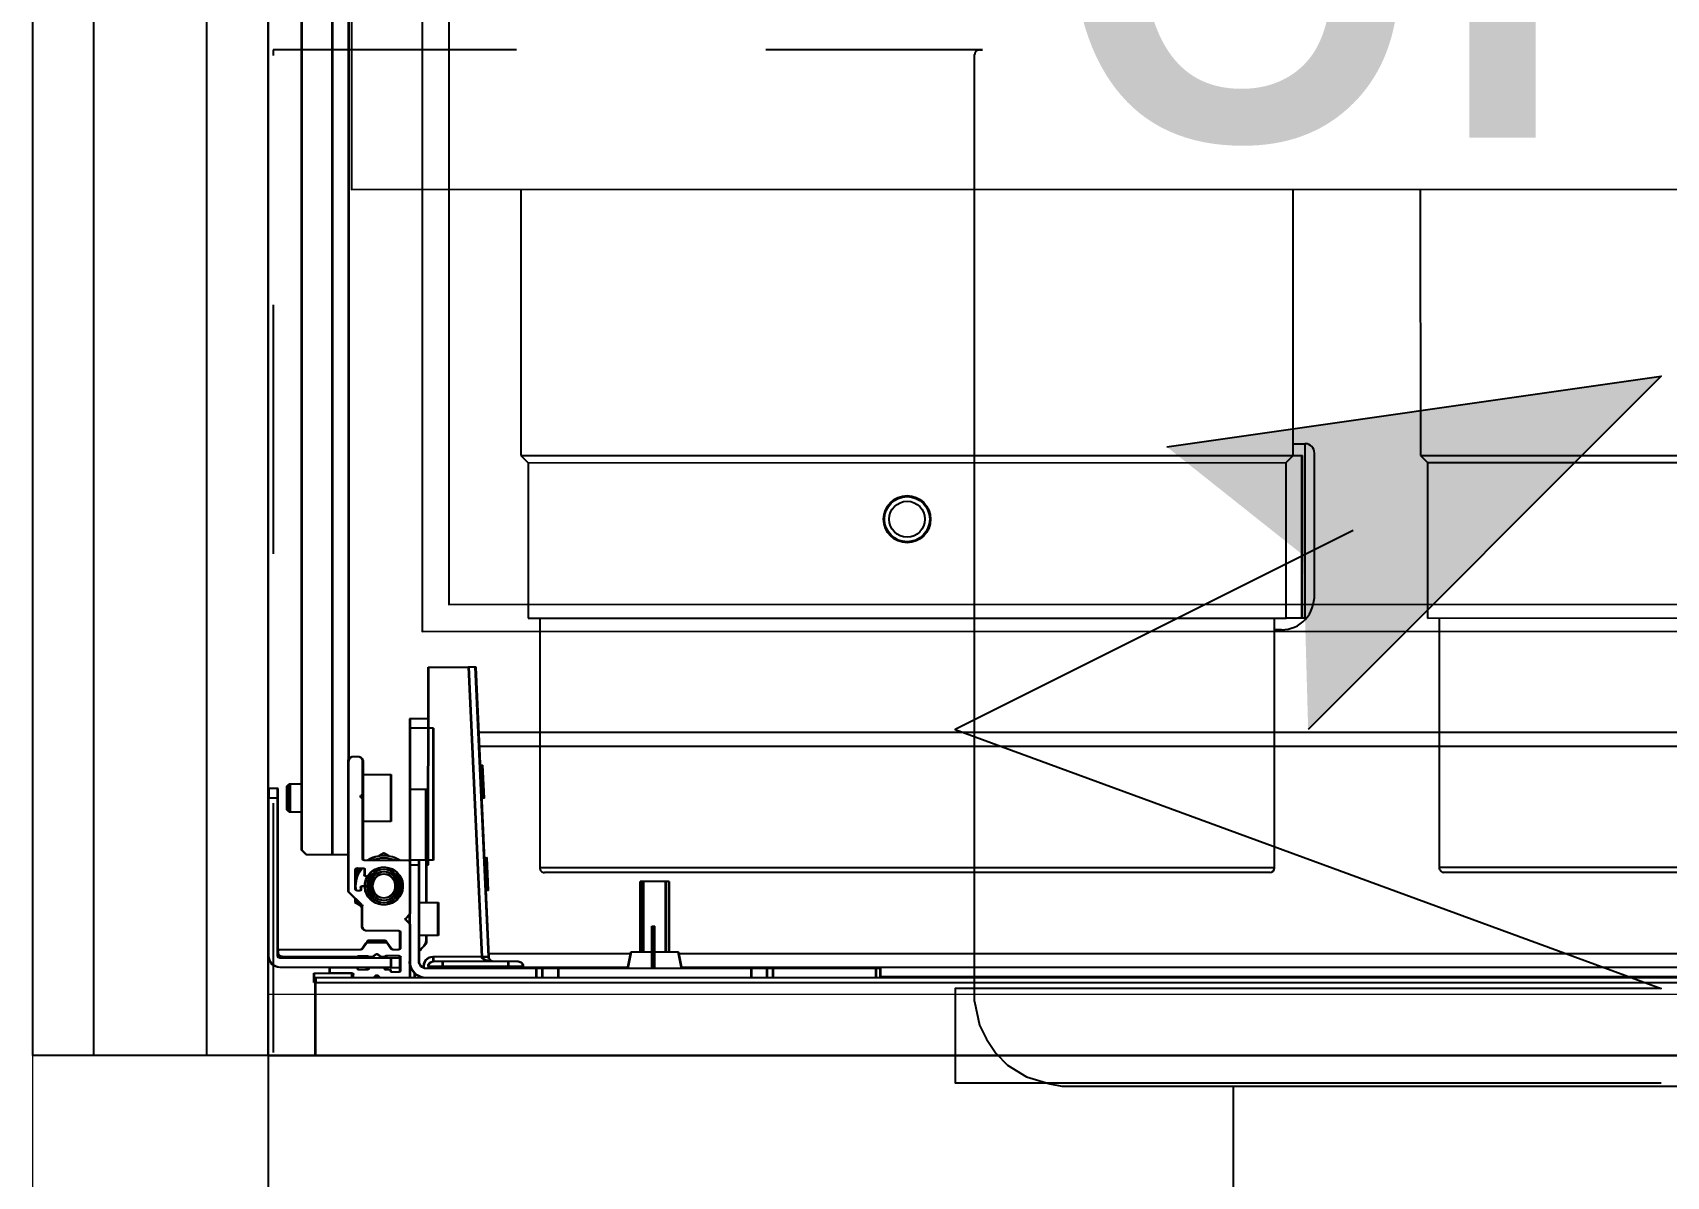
# Model space of a CAD drawing. Header units: centimetres. Extents: x 2648 to 12729, y 1890 to 6224.
# Drawn here: x 8892.79 to 8927.49, y 4560.52 to 4584.8 of the extents above; entities that cross this region are included whole.
import ezdxf

# ---------------------------------------------------------------- set-up
doc = ezdxf.new("R2010")
doc.units = ezdxf.units.CM
doc.linetypes.add('Style de ligne -1', pattern=[0.41664, 0.20828, -0.20836])
doc.linetypes.add('VW-01', pattern=[0.41656, 0.20828, -0.20828])
for name, color, linetype in [('B aménagement intérieur', 252, 'Continuous'), ('B Faux plafonds', 9, 'Continuous'), ('B Général', 252, 'Continuous'), ('C ANNOTATIONS-prestations', 252, 'Continuous'), ('D SURFACES-shab', 252, 'Continuous'), ('F REMPLISSAGE-vert clair', 252, 'Continuous'), ('F REMPLISSAGE-vert foncé', 252, 'Continuous'), ('MTI900_Alu', 252, 'Continuous')]:
    doc.layers.add(name, color=color, linetype=linetype)
doc.layers.add('prlm-CHAUFF', color=4, linetype='Continuous', lineweight=25)
doc.layers.add('prlm-ELEC-CFO', color=10, linetype='Continuous', lineweight=25)
doc.styles.add('prlm-elec-cfo', font='comic.ttf', dxfattribs={"height": 12})

# ---------------------------------------------------------------- blocks, each defined once
blk = doc.blocks.new('B 80.Gaine 150_70')
at = {"layer": 'B Général', "linetype": 'Continuous'}
blk.add_line((18.5, 36.305), (-69, 36.305), dxfattribs=at)
at = {"layer": 'B Général', "linetype": 'Continuous', "flags": 128}
for points in [[(-70, 36.305), (19.5, 36.305), (19.5, -2.715), (-70, -2.715)], [(-70, -2.7), (-70, 36.3), (19.5, 36.3), (19.5, -2.7)]]:
    blk.add_lwpolyline(points, close=True, dxfattribs=at)
at = {"layer": 'C ANNOTATIONS-prestations'}
for p, q in [((-69, 36.305), (-69, 35.205)), ((-69, 35.205), (-69, 34.755)), ((-69.03, 34.755), (-69.03, 34.555)), ((-69, 34.755), (-69.03, 34.755)), ((-69, 34.655), (-69, 34.755)), ((-69, 34.755), (18.5, 34.755)), ((-67.4, 34.435), (-69.75, 34.435)), ((-69.03, 34.555), (-68.23, 34.555)), ((18.5, 34.655), (-69, 34.655)), ((-68.7, 34.525), (-68.7, 34.465)), ((-68.23, 34.555), (-68.67, 34.555)), ((-68.67, 34.435), (-68.135, 34.435)), ((-68.23, 34.555), (-68.23, 34.655)), ((-68.2, 34.625), (-68.2, 34.585)), ((-67.904, 34.485), (-68.076, 34.485)), ((-67.94, 34.485), (-67.901, 34.446)), ((-67.901, 34.446), (-67.868, 34.446)), ((-67.845, 34.435), (-67.56, 34.435)), ((-67.771, 34.655), (-67.721, 34.606)), ((-67.736, 34.62), (-67.664, 34.62)), ((-67.679, 34.606), (-67.629, 34.655)), ((-67.537, 34.446), (-67.499, 34.446)), ((-67.4, 34.485), (-67.501, 34.485)), ((-67.499, 34.446), (-67.46, 34.485)), ((-67.4, 34.505), (-67.4, 34.485)), ((-67.4, 34.435), (-67.2, 34.435)), ((-67.4, 34.235), (-67.4, 34.435)), ((-67.23, 34.535), (-67.37, 34.535)), ((-67.2, 34.505), (-67.2, 34.215)), ((-67, 34.625), (-67, 34.655)), ((-67, 33.517), (-67, 34.625)), ((-66.9, 34.55), (-66.9, 34.655)), ((-64.317, 34.455), (-66.65, 34.455)), ((-66.6, 34.405), (-66.6, 34.455)), ((-66.6, 34.405), (-66.3, 34.405)), ((-66.3, 34.455), (-66.3, 34.405)), ((-66.3, 34.405), (-64.9, 34.405)), ((-66.3, 34.405), (-66.3, 34.305)), ((-64.9, 34.405), (-64.9, 34.455)), ((-64.9, 34.405), (-64.6, 34.405)), ((-64.9, 34.405), (-64.9, 34.305)), ((-64.6, 34.455), (-64.6, 34.405)), ((-62.366, 34.435), (-64.6, 34.435)), ((-64.317, 34.455), (-64.317, 34.655)), ((-64.182, 34.455), (-64.317, 34.455)), ((-64.182, 34.655), (-64.182, 34.455)), ((-63.85, 34.455), (-64.182, 34.455)), ((-63.85, 34.455), (-63.85, 34.655)), ((-59.75, 34.455), (-63.85, 34.455)), ((-62.37, 34.455), (-62.3, 34.105)), ((-61.85, 34.455), (-61.85, 33.696)), ((-61.8, 34.455), (-61.8, 33.696)), ((-61.3, 34.105), (-61.23, 34.455)), ((-23.65, 34.435), (-61.234, 34.435)), ((-59.75, 34.455), (-59.75, 34.655)), ((-59.418, 34.455), (-59.75, 34.455)), ((-59.418, 34.455), (-59.418, 34.655)), ((-59.283, 34.455), (-59.418, 34.455)), ((-59.283, 34.655), (-59.283, 34.455)), ((-57.1, 34.455), (-59.283, 34.455)), ((-57.1, 34.455), (-57.1, 34.655)), ((-57, 34.455), (-57.1, 34.455)), ((-57, 34.655), (-57, 34.455)), ((-23.583, 34.635), (-57, 34.635)), ((-70, 34.185), (-70, 30.835)), ((-69.8, 34.185), (-69.8, 30.835)), ((-69.8, 34.105), (-69.8, 34.085)), ((-69.77, 34.055), (-68.041, 34.055)), ((-67.4, 34.235), (-69.75, 34.235)), ((-68.105, 34.205), (-69.7, 34.205)), ((-68.077, 34.185), (-67.903, 34.185)), ((-68.016, 34.042), (-67.929, 33.918)), ((-67.9, 34.235), (-67.9, 34.185)), ((-67.783, 34.205), (-67.875, 34.205)), ((-67.857, 34.185), (-67.857, 34.235)), ((-67.762, 34.196), (-67.721, 34.156)), ((-67.679, 34.156), (-67.638, 34.196)), ((-67.53, 34.205), (-67.617, 34.205)), ((-67.543, 34.185), (-67.543, 34.235)), ((-67.23, 34.185), (-67.502, 34.185)), ((-67.5, 34.185), (-67.5, 34.235)), ((-67.471, 33.918), (-67.384, 34.042)), ((-67.2, 34.235), (-67.4, 34.235)), ((-67.359, 34.055), (-67.23, 34.055)), ((-67.2, 34.025), (-67.2, 33.685)), ((-66.8, 34.305), (-66.8, 32.255)), ((-66.3, 34.305), (-66.5, 34.305)), ((-66.5, 34.205), (-66.5, 34.305)), ((-65.471, 34.205), (-66.5, 34.205)), ((-64.9, 34.305), (-66.3, 34.305)), ((-65.75, 28.055), (-65.471, 34.205)), ((-65.321, 34.198), (-65.6, 28.055)), ((-65.471, 34.205), (-65.47, 34.21)), ((-65.321, 34.198), (-65.471, 34.205)), ((-65.324, 34.135), (-62.306, 34.135)), ((-65.32, 34.21), (-65.321, 34.198)), ((-64.7, 34.305), (-64.9, 34.305)), ((-62.3, 34.105), (-61.85, 34.105)), ((-62.1, 34.105), (-62.1, 32.605)), ((-62.039, 34.105), (-62.039, 32.605)), ((-61.8, 34.105), (-61.3, 34.105)), ((-61.561, 34.105), (-61.561, 32.605)), ((-61.5, 32.605), (-61.5, 34.105)), ((-61.294, 34.135), (-23.75, 34.135)), ((-67.23, 33.655), (-67.91, 33.655)), ((-67.904, 33.905), (-67.496, 33.905)), ((-67.9, 33.905), (-67.9, 33.875)), ((-67.9, 33.875), (-67.5, 33.875)), ((-67.9, 33.875), (-67.88, 33.855)), ((-67.88, 33.855), (-67.52, 33.855)), ((-67.857, 33.855), (-67.857, 33.905)), ((-67.543, 33.855), (-67.543, 33.905)), ((-67.52, 33.855), (-67.5, 33.875)), ((-67.5, 33.875), (-67.5, 33.905)), ((-66.4, 33.755), (-66.8, 33.755)), ((-66.65, 33.755), (-66.65, 33.852)), ((-66.4, 33.055), (-66.4, 33.755)), ((-61.85, 33.696), (-61.8, 33.696)), ((-61.85, 33.696), (-61.85, 33.56)), ((-61.8, 33.696), (-61.8, 33.56)), ((-68.01, 33.555), (-68.01, 33.127)), ((-67.079, 33.426), (-67.009, 33.496)), ((-67.009, 33.314), (-67.079, 33.384)), ((-67, 33.517), (-67, 33.293)), ((-61.85, 33.56), (-61.8, 33.56)), ((-68.019, 33.106), (-68.291, 32.834)), ((-68.156, 33.055), (-68.056, 33.113)), ((-68.156, 32.969), (-68.156, 33.055)), ((-67, 32.185), (-67, 33.293)), ((-66.8, 33.055), (-66.4, 33.055)), ((-66.65, 32.155), (-66.65, 33.055)), ((-68.3, 32.813), (-68.3, 30.055)), ((-68.15, 32.775), (-68.15, 32.355)), ((-68.07, 32.805), (-68.12, 32.805)), ((-68.04, 32.735), (-68.04, 32.775)), ((-67.979, 32.705), (-68.01, 32.705)), ((-67.2, 32.899), (-67.2, 32.511)), ((-65.334, 32.803), (-65.384, 32.805)), ((-65.334, 32.803), (-65.366, 32.101)), ((-68.104, 32.325), (-68.15, 32.351)), ((-68.12, 32.325), (-67.99, 32.325)), ((-67.96, 32.355), (-67.96, 32.465)), ((-67.93, 32.495), (-67.907, 32.495)), ((-61.5, 32.605), (-62.1, 32.605)), ((-69.2, 32.035), (-69.3, 31.935)), ((-69.3, 1.435), (-69.3, 31.935)), ((-69.2, 32.035), (-68.65, 32.035)), ((-68.65, 32.035), (-68.3, 32.035)), ((-68.65, 1.335), (-68.65, 32.035)), ((-68, 30.867), (-68, 32.125)), ((-67.97, 32.155), (-67.03, 32.155)), ((-67.55, 32.005), (-67.65, 32.063)), ((-67.45, 32.063), (-67.55, 32.005)), ((-67, 32.255), (-66.8, 32.255)), ((-67, 32.155), (-67, 32.185)), ((-67, 30.655), (-67, 32.155)), ((-66.8, 32.155), (-67, 32.155)), ((-66.8, 32.255), (-66.8, 32.155)), ((-66.65, 32.155), (-66.8, 32.155)), ((-66.65, 32.257), (-66.61, 32.255)), ((-66.5, 32.155), (-66.65, 32.155)), ((-66.65, 32.155), (-66.65, 30.655)), ((-66.61, 32.255), (-66.601, 28.055)), ((-66.5, 29.355), (-66.5, 32.155)), ((-65.416, 32.104), (-65.366, 32.101)), ((-67.4, 31.335), (-68, 31.335)), ((-67.4, 30.335), (-67.4, 31.335)), ((-69.55, 31.135), (-69.6, 31.085)), ((-69.6, 31.085), (-69.6, 30.585)), ((-69.55, 30.535), (-69.55, 31.135)), ((-69.3, 31.135), (-69.55, 31.135)), ((-70, 30.635), (-70, 30.835)), ((-70, 30.835), (-69.8, 30.835)), ((-69.8, 30.635), (-70, 30.635)), ((-69.8, 30.835), (-69.8, 30.635)), ((-69.6, 30.585), (-69.55, 30.535)), ((-69.55, 30.535), (-69.3, 30.535)), ((-68.029, 30.826), (-68.009, 30.846)), ((-68.009, 30.764), (-68.029, 30.784)), ((-68, 30.743), (-68, 30.867)), ((-68, 30.055), (-68, 30.743)), ((-67, 29.355), (-67, 30.655)), ((-66.65, 30.655), (-67, 30.655)), ((-65.423, 30.841), (-65.473, 30.843)), ((-65.423, 30.841), (-65.455, 30.139)), ((-68, 30.335), (-67.4, 30.335)), ((-68.3, 3.285), (-68.3, 30.055)), ((-68.2, 29.955), (-68.1, 29.955)), ((-65.505, 30.142), (-65.455, 30.139)), ((-65.524, 29.735), (-23.925, 29.735)), ((-67, 29.155), (-67, 29.355)), ((-66.5, 29.355), (-67, 29.355)), ((-66.603, 29.155), (-67, 29.155)), ((-65.537, 29.435), (-23.925, 29.435)), ((-66.601, 28.055), (-65.75, 28.055)), ((-65.6, 28.055), (-65.75, 28.055))]:
    blk.add_line(p, q, dxfattribs=at)
at = {"layer": 'C ANNOTATIONS-prestations', "flags": 128}
for points in [[(-69.75, 34.435, 0.198912), (-69.927, 34.362, 0.198912), (-70, 34.185)], [(-68.67, 34.555, 0.198912), (-68.691, 34.546, 0.198912), (-68.7, 34.525)], [(-68.7, 34.465, 0.198912), (-68.691, 34.444, 0.198912), (-68.67, 34.435)], [(-68.23, 34.555, 0.198912), (-68.209, 34.564, 0.198912), (-68.2, 34.585)], [(-68.17, 34.655, 0.198912), (-68.191, 34.646, 0.198912), (-68.2, 34.625)], [(-68.135, 34.435, 0.17724), (-68.116, 34.442, 0.17724), (-68.105, 34.46)], [(-68.076, 34.485, 0.17724), (-68.095, 34.478, 0.17724), (-68.105, 34.46)], [(-67.875, 34.46, 0.17724), (-67.885, 34.478, 0.17724), (-67.904, 34.485)], [(-67.9, 34.435, 0.013224), (-67.9, 34.44, 0.013224), (-67.901, 34.446)], [(-67.875, 34.46, 0.17724), (-67.864, 34.442, 0.17724), (-67.845, 34.435)], [(-67.721, 34.606, 0.198912), (-67.7, 34.597, 0.198912), (-67.679, 34.606)], [(-67.56, 34.435, 0.17724), (-67.541, 34.442, 0.17724), (-67.53, 34.46)], [(-67.501, 34.485, 0.17724), (-67.52, 34.478, 0.17724), (-67.53, 34.46)], [(-67.499, 34.446, 0.013224), (-67.5, 34.44, 0.013224), (-67.5, 34.435)], [(-67.37, 34.535, 0.198912), (-67.391, 34.526, 0.198912), (-67.4, 34.505)], [(-67.2, 34.505, 0.198912), (-67.209, 34.526, 0.198912), (-67.23, 34.535)], [(-67, 34.625, 0.198912), (-67.009, 34.646, 0.198912), (-67.03, 34.655)], [(-66.65, 34.655, 0.198912), (-66.897, 34.552, 0.198912), (-67, 34.305)], [(-66.65, 34.455, 0.198912), (-66.756, 34.411, 0.198912), (-66.8, 34.305)], [(-66.695, 34.448, 0.227222), (-66.656, 34.28, 0.227222), (-66.5, 34.205)], [(-66.6, 34.405, 0.198912), (-66.571, 34.334, 0.198912), (-66.5, 34.305)], [(-64.7, 34.305, 0.198912), (-64.629, 34.334, 0.198912), (-64.6, 34.405)], [(-69.75, 34.235, 0.198912), (-69.785, 34.22, 0.198912), (-69.8, 34.185)], [(-69.7, 34.205, 0.198912), (-69.771, 34.176, 0.198912), (-69.8, 34.105)], [(-69.8, 34.085, 0.198912), (-69.791, 34.064, 0.198912), (-69.77, 34.055)], [(-68.105, 34.205, 0.155096), (-68.094, 34.191, 0.155096), (-68.077, 34.185)], [(-68.016, 34.042, 0.120588), (-68.027, 34.052, 0.120588), (-68.041, 34.055)], [(-67.903, 34.185, 0.155096), (-67.886, 34.191, 0.155096), (-67.875, 34.205)], [(-67.762, 34.196, 0.098491), (-67.772, 34.203, 0.098491), (-67.783, 34.205)], [(-67.721, 34.156, 0.198912), (-67.7, 34.147, 0.198912), (-67.679, 34.156)], [(-67.617, 34.205, 0.098491), (-67.628, 34.203, 0.098491), (-67.638, 34.196)], [(-67.53, 34.205, 0.155096), (-67.519, 34.191, 0.155096), (-67.502, 34.185)], [(-67.359, 34.055, 0.120588), (-67.373, 34.052, 0.120588), (-67.384, 34.042)], [(-67.23, 34.185, 0.198912), (-67.209, 34.194, 0.198912), (-67.2, 34.215)], [(-67.2, 34.025, 0.198912), (-67.209, 34.046, 0.198912), (-67.23, 34.055)], [(-66.8, 34.087, 0.028434), (-66.763, 34.044, 0.028434), (-66.722, 34.005)], [(-66.65, 33.852, 0.109774), (-66.669, 33.936, 0.109774), (-66.722, 34.005)], [(-65.22, 34.305, 0.193016), (-65.289, 34.277, 0.193016), (-65.32, 34.21)], [(-67.91, 33.655, 0.198912), (-67.981, 33.626, 0.198912), (-68.01, 33.555)], [(-67.929, 33.918, 0.120588), (-67.918, 33.908, 0.120588), (-67.904, 33.905)], [(-67.496, 33.905, 0.120588), (-67.482, 33.908, 0.120588), (-67.471, 33.918)], [(-67.23, 33.655, 0.198912), (-67.209, 33.664, 0.198912), (-67.2, 33.685)], [(-67.079, 33.426, 0.198912), (-67.088, 33.405, 0.198912), (-67.079, 33.384)], [(-67.009, 33.496, 0.098491), (-67.002, 33.506, 0.098491), (-67, 33.517)], [(-67, 33.293, 0.098491), (-67.002, 33.304, 0.098491), (-67.009, 33.314)], [(-68.01, 33.164, 0.041018), (-68.079, 33.083, 0.041018), (-68.133, 32.992)], [(-68.019, 33.106, 0.098491), (-68.012, 33.116, 0.098491), (-68.01, 33.127)], [(-67.882, 32.482, 0.366532), (-67.384, 32.341, 0.366532), (-67.164, 32.808, 0.366532), (-67.588, 33.103, 0.366532), (-67.949, 32.733)], [(-68.291, 32.834, 0.098491), (-68.298, 32.824, 0.098491), (-68.3, 32.813)], [(-68.12, 32.805, 0.198912), (-68.141, 32.796, 0.198912), (-68.15, 32.775)], [(-68.143, 32.794, 0.018566), (-68.148, 32.75, 0.018566), (-68.15, 32.705)], [(-68.15, 32.705, 0.085942), (-68.115, 32.503, 0.085942), (-68.014, 32.325)], [(-68.04, 32.775, 0.198912), (-68.049, 32.796, 0.198912), (-68.07, 32.805)], [(-68.04, 32.735, 0.198912), (-68.031, 32.714, 0.198912), (-68.01, 32.705)], [(-67.979, 32.705, 0.189855), (-67.958, 32.713, 0.189855), (-67.949, 32.733)], [(-67.949, 32.733, 0.008728), (-67.95, 32.719, 0.008728), (-67.95, 32.705)], [(-67.95, 32.705, 0.074153), (-67.933, 32.588, 0.074153), (-67.882, 32.482)], [(-68.15, 32.455, 0.02871), (-68.117, 32.388, 0.02871), (-68.077, 32.325)], [(-68.15, 32.355, 0.198912), (-68.141, 32.334, 0.198912), (-68.12, 32.325)], [(-67.99, 32.325, 0.198912), (-67.969, 32.334, 0.198912), (-67.96, 32.355)], [(-67.93, 32.495, 0.198912), (-67.951, 32.486, 0.198912), (-67.96, 32.465)], [(-67.882, 32.482, 0.122946), (-67.893, 32.491, 0.122946), (-67.907, 32.495)], [(-67.97, 32.155, 0.198912), (-67.991, 32.146, 0.198912), (-68, 32.125)], [(-67.896, 32.155, 0.14145), (-67.55, 32.055, 0.14145), (-67.204, 32.155)], [(-67.79, 32.155, 0.103148), (-67.55, 32.105, 0.103148), (-67.31, 32.155)], [(-67.03, 32.155, 0.198912), (-67.009, 32.164, 0.198912), (-67, 32.185)], [(-68.029, 30.826, 0.198912), (-68.038, 30.805, 0.198912), (-68.029, 30.784)], [(-68.009, 30.846, 0.098491), (-68.002, 30.856, 0.098491), (-68, 30.867)], [(-68, 30.743, 0.098491), (-68.002, 30.754, 0.098491), (-68.009, 30.764)], [(-68.3, 30.055, 0.198912), (-68.271, 29.984, 0.198912), (-68.2, 29.955)], [(-68.1, 29.955, 0.198912), (-68.029, 29.984, 0.198912), (-68, 30.055)]]:
    blk.add_lwpolyline(points, format="xyb", dxfattribs=at)
at = {"layer": 'C ANNOTATIONS-prestations'}
for radius in [0.35, 0.3, 0.25]:
    blk.add_circle((-67.55, 32.705), radius, dxfattribs=at)
for points, knots in [([(-65.22, 34.305), (-65.254, 34.305), (-65.318, 34.298), (-65.367, 34.286), (-65.396, 34.276), (-65.421, 34.265), (-65.441, 34.252), (-65.453, 34.242), (-65.462, 34.232), (-65.469, 34.218), (-65.47, 34.211), (-65.47, 34.21), (-65.47, 34.21)], [0, 0, 0, 1, 2, 3, 4, 5, 6, 7, 8, 9, 9, 10, 10, 10]), ([(-65.47, 34.21), (-65.431, 34.208), (-65.38, 34.207), (-65.352, 34.207), (-65.333, 34.207), (-65.324, 34.208), (-65.322, 34.209), (-65.321, 34.209), (-65.32, 34.209), (-65.32, 34.209), (-65.32, 34.21)], [0, 0, 0, 1, 2, 3, 4, 5, 6, 7, 7, 8, 8, 8])]:
    blk.add_open_spline(points, degree=2, knots=knots, dxfattribs=at)
blk = doc.blocks.new('xi.CH')
at = {"layer": 'prlm-ELEC-CFO', "lineweight": 5}
blk.add_hatch(color=0, dxfattribs=at).paths.add_polyline_path([(-3, 6), (-0.103, 3.699), (0, 0), (7.5, 7.5)])
at = {"layer": 'prlm-ELEC-CFO', "color": 0}
for points in [[(-3, 6), (7.5, 7.5), (0, 0)], [(0.955, 4.227), (-7.5, 0), (7.5, -5.5), (-7.5, -5.5), (-7.5, -7.5), (7.5, -7.5)]]:
    blk.add_lwpolyline(points, dxfattribs=at)
blk = doc.blocks.new('xi.uta-yzen-d')
at = {"layer": 'prlm-CHAUFF', "ltscale": 50}
for p, q in [((1.9, 35.12), (17.3, 35.12)), ((21, 35.12), (36.4, 35.12)), ((1.8, 35.02), (17.4, 35.02)), ((17.4, 29.72), (17.4, 35.02)), ((20.9, 35.02), (36.5, 35.02)), ((20.9, 35.02), (20.9, 29.72)), ((36.5, 29.72), (36.5, 35.02)), ((20.75, 29.97), (20.9, 29.97)), ((17.65, 29.72), (1.55, 29.72)), ((17.65, 26.42), (17.65, 29.72)), ((20.244, 29.72), (20.65, 29.72)), ((20.244, 29.72), (20.244, 26.02)), ((20.3, 29.72), (20.3, 26.27)), ((20.32, 29.72), (20.32, 26.27)), ((36.75, 29.72), (20.65, 29.72)), ((20.65, 29.72), (20.65, 26.42)), ((36.75, 26.42), (36.75, 29.72)), ((20.05, 29.216), (20.05, 26.22)), ((20.3, 28.42), (20.32, 28.42)), ((20.32, 28.07), (20.3, 28.07)), ((20.3, 27.693), (20.32, 27.693)), ((20.32, 27.343), (20.3, 27.343)), ((20.3, 27.293), (20.32, 27.293)), ((20.32, 27.193), (20.3, 27.193)), ((17.65, 26.42), (1.55, 26.42)), ((17.8, 26.27), (17.65, 26.42)), ((20.65, 26.42), (20.5, 26.27)), ((36.75, 26.42), (20.65, 26.42)), ((36.9, 26.27), (36.75, 26.42)), ((17.8, 26.27), (1.4, 26.27)), ((17.8, 20.62), (17.8, 26.27)), ((20.32, 26.27), (20.3, 26.27)), ((20.5, 26.27), (20.32, 26.27)), ((36.9, 26.27), (20.5, 26.27)), ((20.5, 26.27), (20.5, 20.62)), ((36.9, 20.62), (36.9, 26.27)), ((20.5, 26.02), (20.25, 26.02))]:
    blk.add_line(p, q, dxfattribs=at)
for points in [[(0, 30), (0, 0), (39, 0), (39, 30)], [(0.571, 29.429), (0.571, 0.571), (38.429, 0.571), (38.429, 29.429)], [(-40.5, 20.62), (-40.5, 3.9), (40.5, 3.9), (40.5, 20.62)]]:
    blk.add_lwpolyline(points, close=True, dxfattribs=at)
for radius in [0.5, 0.48, 0.38]:
    blk.add_circle((28.7, 27.62), radius, dxfattribs=at)
for centre, radius, start, end in [((17.3, 35.02), 0.1, 0, 90), ((21, 35.02), 0.1, 90, 180), ((36.4, 35.02), 0.1, 0, 90), ((20.75, 29.27), 0.7, 90, 136.2731), ((20.825, 29.24), 0.776, 138.5248, 181.7675), ((20.25, 26.22), 0.2, 180, 268.3239), ((20.25, 26.22), 0.2, 268.3239, 270)]:
    blk.add_arc(centre, radius, start, end, dxfattribs=at)
for centre, major_axis, ratio, start_param, end_param in [((20.75, 28.959), (-0.45, 0), 0.974723, 5.983927, 6.283185), ((20.75, 28.603), (-0.45, 0), 0.974723, 5.983927, 6.283185), ((21.55, 28.603), (-1.25, 0), 0.146694, 0, 0.179125)]:
    blk.add_ellipse(centre, major_axis=major_axis, ratio=ratio, start_param=start_param, end_param=end_param, dxfattribs=at)
blk.add_open_spline([(20.318, 29.391), (20.314, 29.379), (20.311, 29.366), (20.303, 29.324), (20.3, 29.294), (20.3, 29.265)], degree=3, knots=[0.8185803, 0.8185803, 0.8185803, 0.8185803, 0.875, 0.875, 1, 1, 1, 1], dxfattribs=at)
blk = doc.blocks.new('B 70.MTI900_Alu_390')
at = {"layer": 'MTI900_Alu', "color": 1, "linetype": 'Continuous'}
for p, q in [((4.34, -0.405), (4.34, -3.475)), ((4.405, -0.415), (4.405, -3.465)), ((4.305, -0.6), (4.305, -3.277)), ((4.0071, -3.6913), (4.035, -3.077)), ((4.05, -3.077), (4.0221, -3.692)), ((4.035, -3.077), (4.05, -3.077)), ((4.1351, -3.077), (4.05, -3.077)), ((4.136, -3.497), (4.1351, -3.077)), ((4.1353, -3.187), (4.175, -3.187)), ((4.175, -3.187), (4.175, -3.207)), ((4.0287, -3.215), (-0.1325, -3.215)), ((4.125, -3.207), (4.125, -3.487)), ((4.125, -3.207), (4.175, -3.207)), ((4.175, -3.207), (4.175, -3.337)), ((4.0274, -3.245), (-0.1325, -3.245)), ((4.0173, -3.3556), (4.0205, -3.2854)), ((4.0255, -3.2857), (4.0205, -3.2854)), ((4.275, -3.277), (4.275, -3.3458)), ((4.295, -3.267), (4.285, -3.267)), ((4.305, -3.5528), (4.305, -3.277)), ((4.215, -3.305), (4.215, -3.405)), ((4.275, -3.305), (4.215, -3.305)), ((4.43, -3.325), (4.405, -3.325)), ((4.43, -3.325), (4.43, -3.385)), ((4.435, -3.33), (4.43, -3.325)), ((4.435, -3.38), (4.435, -3.33)), ((4.0173, -3.3556), (4.0223, -3.3558)), ((4.14, -3.337), (4.175, -3.337)), ((4.14, -3.487), (4.14, -3.337)), ((4.175, -3.337), (4.175, -3.487)), ((4.275, -3.3458), (4.275, -3.3582)), ((4.275, -3.3582), (4.275, -3.484)), ((4.2759, -3.3479), (4.2779, -3.3499)), ((4.2779, -3.3541), (4.2759, -3.3561)), ((4.455, -3.355), (4.455, -3.335)), ((4.455, -3.335), (4.475, -3.335)), ((4.455, -3.69), (4.455, -3.355)), ((4.475, -3.355), (4.455, -3.355)), ((4.475, -3.335), (4.475, -3.355)), ((4.475, -3.69), (4.475, -3.355)), ((4.405, -3.385), (4.43, -3.385)), ((4.43, -3.385), (4.435, -3.38)), ((4.215, -3.405), (4.275, -3.405)), ((4.395, -3.475), (4.405, -3.465)), ((4.0084, -3.5518), (4.0116, -3.4816)), ((4.0166, -3.4819), (4.0116, -3.4816)), ((4.125, -3.487), (4.14, -3.487)), ((4.14, -3.4972), (4.136, -3.497)), ((4.14, -3.487), (4.155, -3.487)), ((4.14, -3.487), (4.14, -3.577)), ((4.155, -3.487), (4.175, -3.487)), ((4.155, -3.497), (4.155, -3.487)), ((4.155, -3.702), (4.155, -3.497)), ((4.175, -3.497), (4.155, -3.497)), ((4.175, -3.487), (4.175, -3.49)), ((4.175, -3.49), (4.175, -3.6008)), ((4.272, -3.487), (4.178, -3.487)), ((4.22, -3.4778), (4.23, -3.472)), ((4.23, -3.472), (4.24, -3.4778)), ((4.287, -3.504), (4.274, -3.504)), ((4.2854, -3.504), (4.29, -3.5066)), ((4.34, -3.475), (4.305, -3.475)), ((4.395, -3.475), (4.34, -3.475)), ((3.625, -3.532), (3.685, -3.532)), ((3.625, -3.532), (3.625, -3.682)), ((3.6311, -3.682), (3.6311, -3.532)), ((3.6789, -3.682), (3.6789, -3.532)), ((3.685, -3.682), (3.685, -3.532)), ((4.195, -3.5614), (4.195, -3.5226)), ((4.268, -3.521), (4.2657, -3.521)), ((4.271, -3.507), (4.271, -3.518)), ((4.29, -3.549), (4.29, -3.507)), ((4.0084, -3.5518), (4.0134, -3.552)), ((4.2729, -3.542), (4.276, -3.542)), ((4.2769, -3.5821), (4.3041, -3.5549)), ((4.279, -3.545), (4.279, -3.549)), ((4.282, -3.552), (4.287, -3.552)), ((4.2906, -3.5684), (4.2906, -3.577)), ((4.115, -3.577), (4.115, -3.647)), ((4.155, -3.577), (4.115, -3.577)), ((4.175, -3.6232), (4.175, -3.6008)), ((4.1759, -3.6029), (4.1829, -3.6099)), ((4.276, -3.627), (4.276, -3.5842)), ((4.2906, -3.577), (4.2806, -3.5828)), ((3.655, -3.6411), (3.655, -3.6275)), ((3.66, -3.6275), (3.655, -3.6275)), ((3.655, -3.717), (3.655, -3.6411)), ((3.66, -3.6411), (3.655, -3.6411)), ((3.66, -3.6411), (3.66, -3.6275)), ((3.66, -3.717), (3.66, -3.6411)), ((4.175, -3.6232), (4.175, -3.734)), ((4.1829, -3.6141), (4.1759, -3.6211)), ((4.195, -3.674), (4.195, -3.64)), ((4.198, -3.637), (4.266, -3.637)), ((4.115, -3.647), (4.155, -3.647)), ((4.14, -3.647), (4.14, -3.6567)), ((4.2109, -3.677), (4.198, -3.677)), ((4.2221, -3.6633), (4.2134, -3.6757)), ((4.2654, -3.662), (4.2246, -3.662)), ((4.227, -3.657), (4.225, -3.659)), ((4.265, -3.659), (4.225, -3.659)), ((4.225, -3.659), (4.225, -3.662)), ((4.263, -3.657), (4.227, -3.657)), ((4.2293, -3.657), (4.2293, -3.662)), ((4.2607, -3.657), (4.2607, -3.662)), ((4.265, -3.659), (4.263, -3.657)), ((4.265, -3.662), (4.265, -3.659)), ((4.2766, -3.6757), (4.2679, -3.6633)), ((4.452, -3.677), (4.2791, -3.677)), ((3.6044, -3.685), (-0.15, -3.685)), ((3.605, -3.682), (3.598, -3.717)), ((3.655, -3.682), (3.605, -3.682)), ((3.705, -3.682), (3.66, -3.682)), ((3.712, -3.717), (3.705, -3.682)), ((4.0074, -3.685), (3.7056, -3.685)), ((3.935, -3.717), (3.935, -3.712)), ((3.965, -3.712), (3.935, -3.712)), ((3.945, -3.702), (3.965, -3.702)), ((3.965, -3.702), (4.105, -3.702)), ((3.965, -3.712), (3.965, -3.702)), ((3.965, -3.712), (3.965, -3.717)), ((4.105, -3.712), (3.965, -3.712)), ((4.007, -3.6925), (4.0071, -3.6913)), ((4.0071, -3.6913), (4.0221, -3.692)), ((4.0221, -3.692), (4.022, -3.6925)), ((4.0221, -3.692), (4.125, -3.692)), ((4.105, -3.702), (4.125, -3.702)), ((4.105, -3.712), (4.105, -3.702)), ((4.105, -3.717), (4.105, -3.712)), ((4.135, -3.712), (4.105, -3.712)), ((4.125, -3.692), (4.125, -3.702)), ((4.135, -3.712), (4.135, -3.717)), ((4.195, -3.722), (4.195, -3.693)), ((4.195, -3.695), (4.215, -3.695)), ((4.198, -3.69), (4.2252, -3.69)), ((4.215, -3.695), (4.45, -3.695)), ((4.215, -3.695), (4.215, -3.715)), ((4.225, -3.69), (4.225, -3.695)), ((4.228, -3.692), (4.2367, -3.692)), ((4.2293, -3.69), (4.2293, -3.695)), ((4.2429, -3.6871), (4.2388, -3.6911)), ((4.2512, -3.6911), (4.2471, -3.6871)), ((4.2533, -3.692), (4.2625, -3.692)), ((4.2607, -3.69), (4.2607, -3.695)), ((4.265, -3.695), (4.265, -3.69)), ((4.2827, -3.69), (4.2653, -3.69)), ((4.2855, -3.692), (4.445, -3.692)), ((4.455, -3.682), (4.455, -3.68)), ((-4.375, -3.737), (4.375, -3.737)), ((-0.1667, -3.735), (3.175, -3.735)), ((-0.16, -3.715), (3.5984, -3.715)), ((3.175, -3.717), (3.185, -3.717)), ((3.175, -3.737), (3.175, -3.717)), ((3.185, -3.717), (3.4033, -3.717)), ((3.185, -3.717), (3.185, -3.737)), ((3.4033, -3.737), (3.4033, -3.717)), ((3.4033, -3.717), (3.4168, -3.717)), ((3.4168, -3.717), (3.45, -3.717)), ((3.4168, -3.717), (3.4168, -3.737)), ((3.45, -3.717), (3.86, -3.717)), ((3.45, -3.717), (3.45, -3.737)), ((3.7116, -3.715), (3.935, -3.715)), ((3.86, -3.717), (3.8932, -3.717)), ((3.86, -3.717), (3.86, -3.737)), ((3.8932, -3.717), (3.9067, -3.717)), ((3.8932, -3.737), (3.8932, -3.717)), ((3.9067, -3.717), (4.14, -3.717)), ((3.9067, -3.717), (3.9067, -3.737)), ((4.165, -3.7265), (4.165, -3.737)), ((4.175, -3.734), (4.175, -3.737)), ((4.215, -3.715), (4.195, -3.715)), ((4.198, -3.725), (4.212, -3.725)), ((4.215, -3.715), (4.45, -3.715)), ((4.215, -3.72), (4.2251, -3.72)), ((4.215, -3.722), (4.215, -3.72)), ((4.2249, -3.7161), (4.221, -3.72)), ((4.2287, -3.7161), (4.2249, -3.7161)), ((4.2595, -3.715), (4.231, -3.715)), ((4.2429, -3.7321), (4.2379, -3.737)), ((4.2486, -3.7335), (4.2414, -3.7335)), ((4.2521, -3.737), (4.2471, -3.7321)), ((4.2651, -3.7161), (4.2618, -3.7161)), ((4.269, -3.72), (4.2651, -3.7161)), ((4.2654, -3.72), (4.2826, -3.72)), ((4.342, -3.715), (4.2885, -3.715)), ((4.295, -3.734), (4.295, -3.73)), ((4.298, -3.727), (4.342, -3.727)), ((4.378, -3.727), (4.298, -3.727)), ((4.298, -3.727), (4.298, -3.737)), ((4.345, -3.724), (4.345, -3.718)), ((4.375, -3.737), (4.375, -3.747)), ((4.378, -3.747), (4.378, -3.727)), ((4.375, -3.747), (-4.375, -3.747)), ((4.375, -3.747), (4.378, -3.747)), ((4.375, -3.792), (4.375, -3.747)), ((4.375, -3.902), (4.375, -3.792)), ((-4.375, -3.902), (4.375, -3.902))]:
    blk.add_line(p, q, dxfattribs=at)
for radius in [0.035, 0.03, 0.025]:
    blk.add_circle((4.23, -3.542), radius, dxfattribs=at)
for centre, radius, start, end in [((4.285, -3.277), 0.01, 90, 180), ((4.295, -3.277), 0.01, 0, 90), ((4.278, -3.3458), 0.003, 180, 225), ((4.278, -3.3582), 0.003, 135, 180), ((4.2758, -3.352), 0.003, 315, 45), ((4.178, -3.49), 0.003, 90, 180), ((4.23, -3.542), 0.04, 33.9272, 355.9994), ((4.23, -3.542), 0.065, 57.7958, 122.2042), ((4.23, -3.542), 0.06, 66.4435, 113.5565), ((4.274, -3.507), 0.003, 90, 180), ((4.272, -3.484), 0.003, 270, 0), ((4.23, -3.542), 0.06, 0, 39.2965), ((4.23, -3.542), 0.065, 22.6199, 35.7758), ((4.287, -3.507), 0.003, 0, 90), ((4.2657, -3.518), 0.003, 213.9272, 270), ((4.23, -3.542), 0.04, 0, 33.9272), ((4.268, -3.518), 0.003, 270, 0), ((4.2729, -3.545), 0.003, 90, 175.9994), ((4.23, -3.542), 0.04, 355.9994, 0), ((4.276, -3.545), 0.003, 0, 90), ((4.23, -3.542), 0.065, 315.0475, 333.838), ((4.282, -3.549), 0.003, 180, 270), ((4.287, -3.549), 0.003, 270, 0), ((4.23, -3.542), 0.06, 351.491, 0), ((4.302, -3.5528), 0.003, 315, 0), ((4.178, -3.6008), 0.003, 180, 225), ((4.279, -3.5842), 0.003, 135, 180), ((4.178, -3.6232), 0.003, 135, 180), ((4.1808, -3.612), 0.003, 315, 45), ((4.198, -3.64), 0.003, 90, 180), ((4.266, -3.627), 0.01, 270, 0), ((4.16, -3.6567), 0.02, 180, 230.1159), ((4.1151, -3.7104), 0.05, 37.0861, 50.1159), ((4.198, -3.674), 0.003, 180, 270), ((4.2109, -3.674), 0.003, 270, 325.008), ((4.2246, -3.665), 0.003, 90, 145.008), ((4.2654, -3.665), 0.003, 34.992, 90), ((4.2791, -3.674), 0.003, 214.992, 270), ((4.452, -3.68), 0.003, 0, 90), ((3.945, -3.712), 0.01, 90, 180), ((3.997, -3.692), 0.01, 270, 357.3974), ((4.125, -3.712), 0.02, 347.588, 90), ((4.125, -3.712), 0.01, 0, 90), ((4.14, -3.702), 0.035, 270, 0), ((4.14, -3.702), 0.015, 270, 0), ((4.198, -3.693), 0.003, 90, 180), ((4.2252, -3.693), 0.003, 19.4712, 90), ((4.2367, -3.689), 0.003, 270, 315), ((4.245, -3.6892), 0.003, 45, 135), ((4.2533, -3.689), 0.003, 225, 270), ((4.2653, -3.693), 0.003, 90, 160.5288), ((4.2827, -3.693), 0.003, 19.4712, 90), ((4.445, -3.682), 0.01, 270, 0), ((4.45, -3.69), 0.025, 270, 0), ((4.45, -3.69), 0.005, 270, 0), ((4.178, -3.734), 0.003, 180, 270), ((4.198, -3.722), 0.003, 180, 270), ((4.212, -3.722), 0.003, 270, 0), ((4.215, -3.715), 0.01, 353.9388, 0), ((4.2251, -3.717), 0.003, 270, 350.4059), ((4.231, -3.718), 0.003, 90, 170.4059), ((4.245, -3.7342), 0.003, 45, 135), ((4.2595, -3.718), 0.003, 9.5941, 90), ((4.2654, -3.717), 0.003, 189.5941, 270), ((4.275, -3.715), 0.01, 180, 186.0612), ((4.2826, -3.717), 0.003, 270, 350.4059), ((4.2885, -3.718), 0.003, 90, 170.4059), ((4.292, -3.734), 0.003, 270, 0), ((4.298, -3.73), 0.003, 90, 180), ((4.342, -3.718), 0.003, 0, 90), ((4.342, -3.724), 0.003, 270, 0)]:
    blk.add_arc(centre, radius, start, end, dxfattribs=at)
for centre, major_axis, ratio, start_param, end_param in [((3.997, -3.692), (-0.025, 0), 0.4, 1.570796, 3.096169), ((4.022, -3.6931), (-0.015, 0.0007), 0.045361, -1.568734, 0)]:
    blk.add_ellipse(centre, major_axis=major_axis, ratio=ratio, start_param=start_param, end_param=end_param, dxfattribs=at)
blk = doc.blocks.new('B 80.200_wc-2')
at = {"layer": 'B Général', "linetype": 'Continuous'}
for p, q in [((-25, -20.1), (-25, 0)), ((-24.9, 0.1), (24.9, 0.1)), ((-19.5, -44.2), (-19.5, -21.9))]:
    blk.add_line(p, q, dxfattribs=at)
at = {"layer": 'B Général', "linetype": 'Continuous', "flags": 128}
blk.add_lwpolyline([(-25, -20.1), (-24.9, -20.6), (-24.75, -20.9), (-24.55, -21.2), (-24.3, -21.45), (-23.9, -21.7), (-23.4, -21.85), (-23.15, -21.9), (23.25, -21.9), (23.55, -21.85), (23.9, -21.7), (24.2, -21.5), (24.45, -21.3), (24.65, -21.05), (24.8, -20.75), (24.9, -20.5), (24.95, -20.3), (25, -20.1)], dxfattribs=at)
at = {"layer": 'B Général', "linetype": 'Continuous'}
blk.add_arc((-24.9, 0), 0.1, 90, 180, dxfattribs=at)
blk = doc.blocks.new('B 80.Groupe-2-1')
at = {"layer": 'B Général', "linetype": 'Style de ligne -1', "ltscale": 25.4, "flags": 128}
blk.add_lwpolyline([(-35.4, 7.6), (35.6, 7.6), (35.6, -32.4), (-35.4, -32.4)], close=True, dxfattribs=at)
at = {"layer": 'B Général', "xscale": -1, "rotation": 270}
blk.add_blockref('B 80.200_wc-2', (35.5, 7.5), dxfattribs=at)
blk = doc.blocks.new('B 80.WC-plan-PMR')
at = {"layer": 'B Général'}
blk.add_blockref('B 80.Groupe-2-1', (0, 0), dxfattribs=at)

msp = doc.modelspace()

# ---------------------------------------------------------------- linework, layer by layer
at = {"layer": 'B aménagement intérieur', "linetype": 'Continuous'}
for p, q in [((8892.792, 4563.086), (8892.792, 4602.081)), ((8897.792, 4563.086), (8897.792, 4602.081)), ((8897.792, 4563.086), (8892.792, 4563.086))]:
    msp.add_line(p, q, dxfattribs=at)
at = {"layer": 'B Faux plafonds', "linetype": 'VW-01', "ltscale": 25.4, "flags": 128}
msp.add_lwpolyline([(8768.638, 4492.463), (8768.638, 4492.464), (8738.482, 4492.464), (8738.485, 4366.458), (8792.791, 4366.458), (8792.791, 4341.48), (8859.791, 4341.48), (8859.791, 4311.474), (8922.796, 4311.474), (8922.796, 4082.48), (9042.796, 4082.48), (9042.796, 4563.086), (8897.795, 4563.086), (8897.792, 4492.463)], close=True, dxfattribs=at)
at = {"layer": 'B Général', "linetype": 'Continuous'}
msp.add_line((8897.792, 4563.086), (8897.792, 4434.386), dxfattribs=at)
msp.add_line((8897.792, 4563.086), (8897.792, 4434.386), dxfattribs=at)
at = {"layer": 'D SURFACES-shab', "lineweight": 18, "flags": 128}
for points in [[(8892.792, 4497.471), (8892.792, 4634.378), (8848.263, 4634.378), (8848.263, 4701.389), (8853.263, 4701.389), (8853.263, 4641.385), (9036.796, 4641.385), (9036.796, 4883.389), (8452.485, 4883.389), (8452.485, 4497.471)], [(8897.792, 4564.385), (9042.792, 4564.385), (9042.792, 4434.386), (8897.792, 4434.386)]]:
    msp.add_lwpolyline(points, close=True, dxfattribs=at)
at = {"layer": 'F REMPLISSAGE-vert clair'}
for p, q in [((8894.092, 4563.086), (8894.092, 4602.081)), ((8896.492, 4563.086), (8896.492, 4602.081))]:
    msp.add_line(p, q, dxfattribs=at)
at = {"layer": 'F REMPLISSAGE-vert foncé', "linetype": 'Continuous'}
for p, q in [((8892.792, 4563.086), (8892.792, 4602.081)), ((8897.792, 4563.086), (8897.792, 4602.081))]:
    msp.add_line(p, q, dxfattribs=at)
at = {"layer": 'F REMPLISSAGE-vert foncé'}
for p, q in [((8894.092, 4563.086), (8894.092, 4602.081)), ((8896.492, 4563.086), (8896.492, 4602.081))]:
    msp.add_line(p, q, dxfattribs=at)

# ---------------------------------------------------------------- block references
at = {"layer": 'B aménagement intérieur', "xscale": -1}
for name, p, rotation in [('B 80.Gaine 150_70', (8967.792, 4599.386), 180), ('B 80.WC-plan-PMR', (8930.296, 4548.831), 270)]:
    msp.add_blockref(name, p, dxfattribs=dict(at, rotation=rotation))
at = {"layer": 'prlm-ELEC-CFO'}
msp.add_blockref('xi.CH', (8919.879, 4570.004), dxfattribs=at)

# ---------------------------------------------------------------- next in the draw order: texts
at = {"layer": 'prlm-ELEC-CFO', "lineweight": 20, "insert": (8922.64, 4588.482), "char_height": 12, "attachment_point": 5, "line_spacing_factor": 0.8, "style": 'prlm-elec-cfo', "bg_fill": 3, "box_fill_scale": 1.1, "bg_fill_color": 256, "bg_fill_transparency": 0}
msp.add_mtext('ch', dxfattribs=at)

# ---------------------------------------------------------------- next in the draw order: block references
at = {"layer": 'prlm-CHAUFF', "xscale": -9.999999999999975, "yscale": 9.999999999999975, "zscale": 9.999999999999975, "rotation": 0.0001153397708542059}
msp.add_blockref('B 70.MTI900_Alu_390', (8942.557, 4602.101), dxfattribs=at)
at = {"layer": 'prlm-CHAUFF', "rotation": 180.0092038277529}
msp.add_blockref('xi.uta-yzen-d', (8940.057, 4602.094), dxfattribs=at)

doc.saveas('drawing.dxf')
